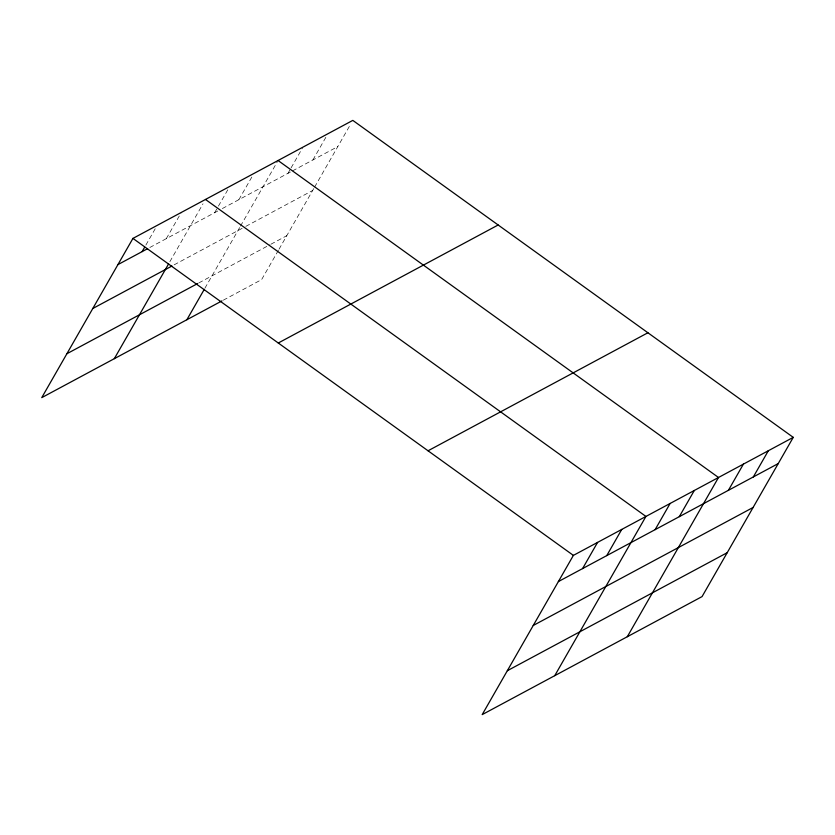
<?xml version="1.0" encoding="UTF-8"?>
<svg xmlns="http://www.w3.org/2000/svg" width="835" height="835" viewBox="0 0 835 835"><rect width="100%" height="100%" fill="white"/><g stroke="black" fill="none" stroke-linecap="round" stroke-linejoin="round"><path stroke-width="0.63" stroke-dasharray="4.17 3.13" d="M145.874 245.072L155.874 227.611M166.311 238.633L181.31 212.445M169.87 261.679L202.999 203.823M214.678 212.674L217.81 207.216M218.436 206.12L229.061 187.572M238.862 199.69L253.245 174.588M204.909 288.221L239.843 227.235M240.49 226.108L277.429 161.604M287.971 173.336L290.465 168.962M291.091 167.877L302.343 148.233M312.885 159.955L327.268 134.852M278.379 250.343L261.616 279.61L223.112 300.287M279.026 249.227L313.95 188.23M314.597 187.103L350.303 124.749M149.82 247.494L217.977 210.9M222.371 208.541L291.363 171.509M292.5 170.904L337.81 146.584M174.15 264.831L244.707 226.963M245.834 226.358L312.666 190.484M198.813 282.919L269.768 244.832M270.905 244.227L286.76 235.71"/><path stroke-width="1.25" d="M793.25 437.363L573.384 555.39L482.192 714.614L702.058 596.597L793.25 437.363L352.808 120.386L132.942 238.403L41.75 397.637L221.974 300.892M142.127 251.617L144.622 247.254M114.311 358.685L168.576 263.923M186.863 319.742L204.272 289.348M582.569 568.604L597.568 542.406M606.753 555.619L621.751 529.421M554.743 675.672L645.935 516.437L205.493 199.461M655.12 529.651L670.129 503.453M679.304 516.667L694.313 490.479M627.304 636.719L718.497 477.495L278.055 160.508M728.412 490.312L743.411 464.114M753.327 476.942L768.336 450.743M117.944 264.601L147.618 248.673M92.8 308.501L171.947 266.021M66.894 353.737L197.718 283.514M278.285 343.008L498.151 224.991M428.042 450.785L647.908 332.758M558.375 581.577L778.251 463.561M533.241 625.478L753.107 507.461M507.336 670.714L727.202 552.697M132.942 238.403L573.384 555.39"/></g></svg>
